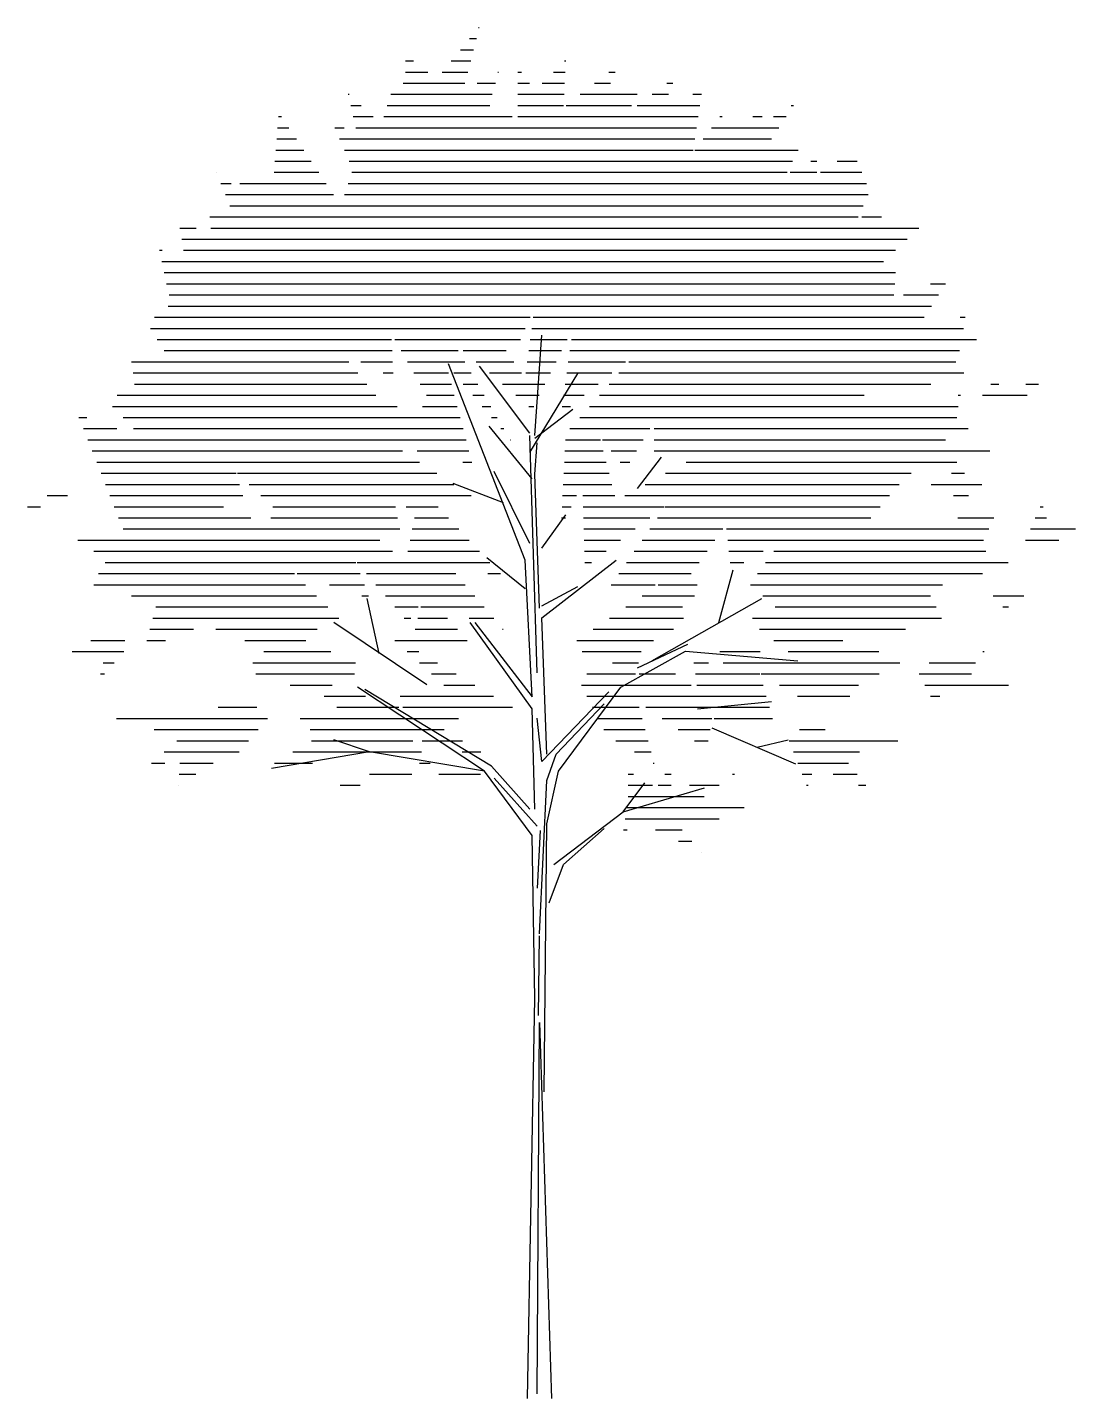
# Model space of a CAD drawing. Header units: millimetres. Extents: x 1184 to 28018, y -9790 to 13251.
# Drawn here: x 1645 to 6350, y -9790 to -3639 of the extents above; entities that cross this region are included whole.
import ezdxf

# ---------------------------------------------------------------- set-up
doc = ezdxf.new("R2010")
doc.units = ezdxf.units.MM
doc.layers.add('derevo', color=7, linetype='Continuous')

# ---------------------------------------------------------------- blocks, each defined once
blk = doc.blocks.new('*X3')
at = {"color": 0, "linetype": 'ByBlock'}
for p, q in [((7.465, 14.3), (7.472, 14.3)), ((7.384, 14.2), (7.446, 14.2)), ((7.302, 14.1), (7.42, 14.1)), ((6.81, 14), (6.88, 14)), ((7.22, 14), (7.395, 14)), ((8.238, 14), (8.248, 14)), ((6.788, 13.8), (7.343, 13.8)), ((6.81, 13.9), (7.01, 13.9)), ((7.138, 13.9), (7.369, 13.9)), ((7.453, 13.8), (7.618, 13.8)), ((7.64, 13.9), (7.646, 13.9)), ((7.819, 13.9), (7.852, 13.9)), ((7.819, 13.8), (7.922, 13.8)), ((8.038, 13.8), (8.238, 13.8)), ((8.138, 13.9), (8.243, 13.9)), ((8.506, 13.8), (8.651, 13.8)), ((8.634, 13.9), (8.693, 13.9)), ((9.156, 13.8), (9.211, 13.8)), ((6.296, 13.7), (6.305, 13.7)), ((6.677, 13.7), (7.589, 13.7)), ((7.819, 13.7), (8.233, 13.7)), ((8.379, 13.7), (8.888, 13.7)), ((9.023, 13.7), (9.17, 13.7)), ((9.389, 13.7), (9.468, 13.7)), ((6.318, 13.6), (6.413, 13.6)), ((6.646, 13.6), (7.567, 13.6)), ((7.819, 13.6), (8.228, 13.6)), ((8.251, 13.6), (8.838, 13.6)), ((8.889, 13.6), (9.453, 13.6)), ((10.272, 13.6), (10.294, 13.6)), ((5.668, 13.5), (5.697, 13.5)), ((6.341, 13.5), (6.52, 13.5)), ((6.616, 13.5), (7.767, 13.5)), ((7.819, 13.5), (9.438, 13.5)), ((9.632, 13.5), (9.652, 13.5)), ((9.929, 13.5), (10.013, 13.5)), ((10.112, 13.5), (10.228, 13.5)), ((5.653, 13.3), (5.83, 13.3)), ((5.661, 13.4), (5.763, 13.4)), ((6.175, 13.4), (6.259, 13.4)), ((6.218, 13.3), (9.407, 13.3)), ((6.363, 13.4), (9.422, 13.4)), ((9.483, 13.3), (10.095, 13.3)), ((9.557, 13.4), (10.161, 13.4)), ((5.645, 13.2), (5.896, 13.2)), ((6.261, 13.2), (9.392, 13.2)), ((9.408, 13.2), (10.335, 13.2)), ((5.637, 13.1), (5.963, 13.1)), ((6.304, 13.1), (10.285, 13.1)), ((10.448, 13.1), (10.504, 13.1)), ((10.685, 13.1), (10.865, 13.1)), ((5.113, 13), (5.114, 13)), ((5.63, 13), (6.03, 13)), ((6.329, 13), (10.235, 13)), ((10.263, 13), (10.504, 13)), ((10.535, 13), (10.907, 13)), ((5.153, 12.9), (5.243, 12.9)), ((5.193, 12.8), (6.163, 12.8)), ((5.322, 12.9), (6.096, 12.9)), ((6.263, 12.8), (10.964, 12.8)), ((6.296, 12.9), (10.948, 12.9)), ((5.233, 12.7), (10.918, 12.7)), ((5.053, 12.6), (10.873, 12.6)), ((10.908, 12.6), (11.084, 12.6)), ((4.784, 12.5), (4.931, 12.5)), ((5.062, 12.5), (11.419, 12.5)), ((4.801, 12.4), (11.314, 12.4)), ((4.6, 12.3), (4.626, 12.3)), ((4.621, 12.2), (11.102, 12.2)), ((4.817, 12.3), (11.208, 12.3)), ((4.643, 12.1), (11.21, 12.1)), ((4.665, 12), (11.202, 12)), ((11.522, 12), (11.658, 12)), ((4.687, 11.9), (11.195, 11.9)), ((11.282, 11.9), (11.595, 11.9)), ((4.556, 11.7), (7.928, 11.7)), ((4.68, 11.8), (11.531, 11.8)), ((7.956, 11.7), (11.467, 11.7)), ((11.79, 11.7), (11.835, 11.7)), ((4.519, 11.6), (7.885, 11.6)), ((7.943, 11.6), (8.311, 11.6)), ((8.312, 11.6), (11.82, 11.6)), ((4.581, 11.5), (6.684, 11.5)), ((6.715, 11.5), (7.842, 11.5)), ((7.93, 11.5), (8.261, 11.5)), ((8.299, 11.5), (11.937, 11.5)), ((4.644, 11.4), (6.689, 11.4)), ((6.772, 11.4), (7.283, 11.4)), ((7.328, 11.4), (7.714, 11.4)), ((7.917, 11.4), (8.211, 11.4)), ((8.285, 11.4), (11.782, 11.4)), ((4.351, 11.3), (6.301, 11.3)), ((4.364, 11.2), (6.382, 11.2)), ((6.408, 11.3), (6.694, 11.3)), ((6.608, 11.2), (6.7, 11.2)), ((6.828, 11.3), (7.342, 11.3)), ((6.885, 11.2), (7.196, 11.2)), ((7.244, 11.2), (7.4, 11.2)), ((7.445, 11.3), (7.782, 11.3)), ((7.563, 11.2), (7.851, 11.2)), ((7.89, 11.2), (8.111, 11.2)), ((7.903, 11.3), (8.161, 11.3)), ((8.257, 11.2), (8.661, 11.2)), ((8.271, 11.3), (8.784, 11.3)), ((8.726, 11.2), (11.823, 11.2)), ((8.815, 11.3), (11.751, 11.3)), ((4.378, 11.1), (6.463, 11.1)), ((6.942, 11.1), (7.222, 11.1)), ((7.328, 11.1), (7.459, 11.1)), ((7.681, 11.1), (8.061, 11.1)), ((8.243, 11.1), (8.538, 11.1)), ((8.638, 11.1), (11.525, 11.1)), ((12.065, 11.1), (12.137, 11.1)), ((12.378, 11.1), (12.492, 11.1)), ((4.221, 11), (6.544, 11)), ((6.998, 11), (7.248, 11)), ((7.413, 11), (7.517, 11)), ((7.799, 11), (8.011, 11)), ((8.229, 11), (8.415, 11)), ((8.55, 11), (10.926, 11)), ((11.77, 11), (11.793, 11)), ((11.99, 11), (12.392, 11)), ((4.18, 10.9), (6.735, 10.9)), ((6.961, 10.9), (7.274, 10.9)), ((7.497, 10.9), (7.576, 10.9)), ((7.917, 10.9), (7.961, 10.9)), ((8.216, 10.9), (8.292, 10.9)), ((8.462, 10.9), (11.771, 10.9)), ((3.878, 10.8), (3.948, 10.8)), ((4.274, 10.8), (7.301, 10.8)), ((7.581, 10.8), (7.634, 10.8)), ((8.374, 10.8), (11.76, 10.8)), ((3.918, 10.7), (4.219, 10.7)), ((3.957, 10.6), (7.353, 10.6)), ((4.368, 10.7), (7.327, 10.7)), ((7.666, 10.7), (7.693, 10.7)), ((7.75, 10.6), (7.752, 10.6)), ((8.246, 10.6), (8.559, 10.6)), ((8.285, 10.7), (9.004, 10.7)), ((8.579, 10.6), (8.944, 10.6)), ((9.043, 10.7), (11.86, 10.7)), ((9.043, 10.6), (11.658, 10.6)), ((3.997, 10.5), (6.782, 10.5)), ((6.914, 10.5), (7.379, 10.5)), ((8.241, 10.5), (8.585, 10.5)), ((8.657, 10.5), (8.884, 10.5)), ((9.043, 10.5), (12.057, 10.5)), ((4.037, 10.4), (6.936, 10.4)), ((7.325, 10.4), (7.405, 10.4)), ((8.236, 10.4), (8.611, 10.4)), ((8.736, 10.4), (8.824, 10.4)), ((9.328, 10.4), (11.759, 10.4)), ((4.076, 10.3), (5.289, 10.3)), ((5.3, 10.3), (7.09, 10.3)), ((8.23, 10.3), (8.637, 10.3)), ((9.145, 10.3), (11.349, 10.3)), ((11.711, 10.3), (11.827, 10.3)), ((3.592, 10.1), (3.776, 10.1)), ((4.116, 10.2), (5.319, 10.2)), ((4.155, 10.1), (5.35, 10.1)), ((5.406, 10.2), (7.245, 10.2)), ((5.512, 10.1), (6.702, 10.1)), ((6.702, 10.1), (7.399, 10.1)), ((8.22, 10.1), (8.346, 10.1)), ((8.225, 10.2), (8.396, 10.2)), ((8.4, 10.2), (8.663, 10.2)), ((8.402, 10.1), (8.689, 10.1)), ((8.778, 10.1), (11.156, 10.1)), ((8.962, 10.2), (11.241, 10.2)), ((11.529, 10.2), (11.984, 10.2)), ((11.729, 10.1), (11.865, 10.1)), ((3.415, 10), (3.533, 10)), ((4.195, 10), (5.176, 10)), ((5.618, 10), (6.721, 10)), ((6.815, 10), (7.102, 10)), ((8.215, 10), (8.296, 10)), ((8.405, 10), (9.132, 10)), ((9.141, 10), (11.071, 10)), ((12.508, 10), (12.534, 10)), ((4.234, 9.9), (5.421, 9.9)), ((5.602, 9.9), (6.739, 9.9)), ((6.89, 9.9), (7.195, 9.9)), ((8.21, 9.9), (8.246, 9.9)), ((8.408, 9.9), (9.002, 9.9)), ((9.072, 9.9), (10.986, 9.9)), ((11.767, 9.9), (12.093, 9.9)), ((12.464, 9.9), (12.564, 9.9)), ((4.274, 9.8), (6.758, 9.8)), ((6.87, 9.8), (7.288, 9.8)), ((8.411, 9.8), (8.871, 9.8)), ((9.002, 9.8), (9.658, 9.8)), ((9.692, 9.8), (12.046, 9.8)), ((12.421, 9.8), (12.826, 9.8)), ((3.869, 9.7), (6.579, 9.7)), ((4.011, 9.6), (6.693, 9.6)), ((6.83, 9.6), (7.475, 9.6)), ((6.85, 9.7), (7.382, 9.7)), ((8.414, 9.7), (8.74, 9.7)), ((8.416, 9.6), (8.61, 9.6)), ((8.863, 9.6), (9.517, 9.6)), ((8.933, 9.7), (9.587, 9.7)), ((9.703, 9.7), (11.999, 9.7)), ((9.713, 9.6), (10.021, 9.6)), ((10.116, 9.6), (12.019, 9.6)), ((12.377, 9.7), (12.676, 9.7)), ((4.113, 9.5), (6.365, 9.5)), ((6.375, 9.5), (6.808, 9.5)), ((6.81, 9.5), (7.568, 9.5)), ((8.419, 9.5), (8.479, 9.5)), ((8.794, 9.5), (9.446, 9.5)), ((9.724, 9.5), (9.847, 9.5)), ((10.043, 9.5), (12.219, 9.5)), ((4.052, 9.4), (5.812, 9.4)), ((5.836, 9.4), (6.403, 9.4)), ((6.459, 9.4), (7.261, 9.4)), ((7.549, 9.4), (7.662, 9.4)), ((8.725, 9.4), (9.375, 9.4)), ((9.971, 9.4), (11.99, 9.4)), ((4.011, 9.3), (5.912, 9.3)), ((6.127, 9.3), (6.441, 9.3)), ((6.544, 9.3), (7.346, 9.3)), ((8.655, 9.3), (9.051, 9.3)), ((9.079, 9.3), (9.429, 9.3)), ((9.908, 9.3), (11.63, 9.3)), ((4.349, 9.2), (6.012, 9.2)), ((6.417, 9.2), (6.478, 9.2)), ((6.629, 9.2), (7.432, 9.2)), ((8.933, 9.2), (9.404, 9.2)), ((10.018, 9.2), (11.523, 9.2)), ((12.086, 9.2), (12.361, 9.2)), ((4.54, 9), (6.212, 9)), ((4.567, 9.1), (6.112, 9.1)), ((6.713, 9.1), (6.924, 9.1)), ((6.798, 9), (6.857, 9)), ((6.921, 9), (7.188, 9)), ((6.946, 9.1), (7.517, 9.1)), ((7.38, 9), (7.602, 9)), ((8.641, 9), (9.304, 9)), ((8.787, 9.1), (9.296, 9.1)), ((9.924, 9), (11.623, 9)), ((10.128, 9.1), (11.573, 9.1)), ((12.171, 9.1), (12.222, 9.1)), ((4.514, 8.9), (4.906, 8.9)), ((5.107, 8.9), (6.017, 8.9)), ((6.896, 8.9), (7.275, 8.9)), ((7.679, 8.9), (7.687, 8.9)), ((8.495, 8.9), (9.216, 8.9)), ((9.987, 8.9), (11.299, 8.9)), ((3.985, 8.8), (4.29, 8.8)), ((4.488, 8.8), (4.656, 8.8)), ((5.367, 8.8), (5.915, 8.8)), ((6.714, 8.8), (7.362, 8.8)), ((8.349, 8.8), (9.035, 8.8)), ((10.116, 8.8), (10.736, 8.8)), ((3.818, 8.7), (4.281, 8.7)), ((5.539, 8.7), (6.138, 8.7)), ((6.824, 8.7), (6.93, 8.7)), ((8.395, 8.7), (8.925, 8.7)), ((9.631, 8.7), (9.993, 8.7)), ((10.244, 8.7), (11.058, 8.7)), ((11.994, 8.7), (12.006, 8.7)), ((4.072, 8.5), (4.107, 8.5)), ((4.094, 8.6), (4.194, 8.6)), ((5.439, 8.6), (6.361, 8.6)), ((5.465, 8.5), (6.353, 8.5)), ((6.934, 8.6), (7.097, 8.6)), ((7.044, 8.5), (7.265, 8.5)), ((8.439, 8.5), (8.875, 8.5)), ((8.667, 8.6), (8.9, 8.6)), ((8.907, 8.5), (9.233, 8.5)), ((9.398, 8.6), (9.53, 8.6)), ((9.412, 8.5), (9.991, 8.5)), ((9.661, 8.6), (11.249, 8.6)), ((10.004, 8.5), (11.063, 8.5)), ((11.422, 8.5), (11.89, 8.5)), ((11.511, 8.6), (11.928, 8.6)), ((5.773, 8.4), (6.15, 8.4)), ((7.153, 8.4), (7.433, 8.4)), ((8.389, 8.4), (9.373, 8.4)), ((9.425, 8.4), (10.02, 8.4)), ((10.166, 8.4), (10.877, 8.4)), ((11.472, 8.4), (12.224, 8.4)), ((6.08, 8.3), (6.45, 8.3)), ((6.763, 8.3), (7.601, 8.3)), ((8.439, 8.3), (10.049, 8.3)), ((10.328, 8.3), (10.8, 8.3)), ((11.522, 8.3), (11.607, 8.3)), ((5.129, 8.2), (5.474, 8.2)), ((6.192, 8.2), (6.75, 8.2)), ((6.785, 8.2), (7.769, 8.2)), ((8.489, 8.2), (8.907, 8.2)), ((8.968, 8.2), (10.077, 8.2)), ((4.216, 8.1), (5.572, 8.1)), ((4.553, 8), (5.486, 8)), ((5.865, 8.1), (7.286, 8.1)), ((5.953, 8), (7.156, 8)), ((8.539, 8.1), (8.934, 8.1)), ((8.59, 8), (8.961, 8)), ((9.113, 8.1), (9.559, 8.1)), ((9.258, 8), (9.544, 8)), ((9.58, 8.1), (10.106, 8.1)), ((10.348, 8), (10.578, 8)), ((4.756, 7.9), (5.4, 7.9)), ((5.965, 7.9), (6.876, 7.9)), ((6.96, 7.9), (7.32, 7.9)), ((8.699, 7.9), (8.988, 7.9)), ((9.403, 7.9), (9.528, 7.9)), ((10.253, 7.9), (11.229, 7.9)), ((4.643, 7.8), (5.241, 7.8)), ((5.241, 7.8), (5.315, 7.8)), ((5.798, 7.8), (6.953, 7.8)), ((7.319, 7.8), (7.485, 7.8)), ((8.866, 7.8), (9.015, 7.8)), ((10.292, 7.8), (10.887, 7.8)), ((4.53, 7.7), (4.65, 7.7)), ((4.785, 7.7), (5.083, 7.7)), ((5.632, 7.7), (5.976, 7.7)), ((6.936, 7.7), (7.031, 7.7)), ((9.032, 7.7), (9.042, 7.7)), ((10.332, 7.7), (10.786, 7.7)), ((4.777, 7.6), (4.926, 7.6)), ((6.485, 7.6), (6.867, 7.6)), ((7.109, 7.6), (7.482, 7.6)), ((8.808, 7.6), (8.856, 7.6)), ((9.138, 7.6), (9.194, 7.6)), ((9.745, 7.6), (9.764, 7.6)), ((10.371, 7.6), (10.459, 7.6)), ((10.648, 7.6), (10.864, 7.6)), ((4.768, 7.5), (4.769, 7.5)), ((6.223, 7.5), (6.403, 7.5)), ((8.808, 7.5), (9.027, 7.5)), ((8.808, 7.4), (9.491, 7.4)), ((9.078, 7.5), (9.194, 7.5)), ((9.36, 7.5), (9.627, 7.5)), ((10.41, 7.5), (10.426, 7.5)), ((10.878, 7.5), (10.943, 7.5)), ((8.795, 7.3), (9.851, 7.3)), ((8.782, 7.2), (9.626, 7.2)), ((8.768, 7.1), (8.801, 7.1)), ((9.054, 7.1), (9.292, 7.1)), ((9.261, 7), (9.381, 7)), ((9.469, 6.9), (9.471, 6.9))]:
    blk.add_line(p, q, dxfattribs=at)

msp = doc.modelspace()

# ---------------------------------------------------------------- linework, layer by layer
at = {"layer": 'derevo', "color": 0}
for p, q in [((3921.9, -5469.9), (3954.3, -5018.7)), ((3879, -6028.9), (3535.2, -5147.5)), ((3900.4, -5459.4), (3674.9, -5158.4)), ((3900.4, -5545.3), (4115.1, -5190.8)), ((3921.9, -5480.8), (4093.6, -5351.7)), ((3911, -5663.5), (3717.8, -5427)), ((3932.5, -6533.7), (3900.4, -5469.9)), ((3921.9, -5642), (3932.5, -5502.3)), ((4383.9, -5706.5), (4491.2, -5566.7)), ((3900.4, -5953.6), (3739.3, -5631.2)), ((3943.4, -6243.6), (3921.9, -5642)), ((3782.2, -5770.9), (3556.7, -5685)), ((3954.3, -5975), (4061.6, -5824.7)), ((3879, -6157.7), (3706.9, -6018)), ((3911, -6641.4), (3879, -6028.9)), ((3954.3, -6286.6), (4287.1, -6028.9)), ((4749.1, -6308), (4813.5, -6071.8)), ((3954.3, -6233), (4115.1, -6146.8)), ((3223.8, -6447.8), (3170, -6200.7)), ((4448.3, -6480.1), (4942.3, -6200.7)), ((3438.5, -6587.5), (3019.7, -6308)), ((3911, -6694.9), (3632, -6308)), ((3653.4, -6308), (3911, -6641.4)), ((3975.7, -6899), (3954.3, -6286.6)), ((4308.6, -6598.1), (4598.5, -6437.2)), ((4383.9, -6512.2), (4609.4, -6404.8)), ((4598.5, -6437.2), (5103.4, -6480.1)), ((3696.4, -6974.4), (3127.1, -6598.1)), ((3728.4, -6952.9), (3159.4, -6609)), ((3954.3, -6931.4), (4254.8, -6619.6)), ((4029.2, -6974.4), (4308.6, -6598.1)), ((3921.9, -7146.2), (3911, -6694.9)), ((4018.7, -6899), (4233.3, -6673.4)), ((4652.3, -6694.9), (4985.2, -6662.8)), ((3954.3, -6931.4), (3932.5, -6737.8)), ((4716.7, -6780.8), (5092.5, -6942)), ((3180.9, -6888.5), (2740.4, -6963.5)), ((3180.9, -6888.5), (3019.7, -6834.6)), ((3696.4, -6974.4), (3180.9, -6888.5)), ((4920.8, -6867), (5060.5, -6834.6)), ((3975.7, -7017.3), (4018.7, -6899)), ((3911, -7264.4), (3696.4, -6974.4)), ((3900.4, -7146.2), (3728.4, -6952.9)), ((3932.5, -7221.5), (3739.3, -7006.4)), ((3975.7, -7210.6), (4029.2, -6974.4)), ((3943.4, -7705.1), (3975.7, -7017.3)), ((4319.2, -7157), (4415.9, -7027.9)), ((4319.2, -7157), (4684.4, -7049.7)), ((4007.8, -7393.3), (4319.2, -7157)), ((3934.7, -7499.4), (3947.7, -7241.7)), ((3964.8, -8414), (3975.7, -7210.6)), ((4050.7, -7393.3), (4233.3, -7232)), ((3921.9, -7995.1), (3911, -7264.4)), ((3986.3, -7565.4), (4050.7, -7393.3)), ((3939, -8071.1), (3943.4, -7714.4)), ((3889.5, -9789.6), (3921.9, -7995.1)), ((3932.5, -9768.1), (3943.4, -8102.5)), ((3943.4, -8102.5), (3997.2, -9789.6))]:
    msp.add_line(p, q, dxfattribs=at)

# ---------------------------------------------------------------- block references
at = {"layer": 'derevo', "color": 0, "linetype": 'ByBlock', "xscale": 500, "yscale": 500, "zscale": 500}
msp.add_blockref('*X3', (-62.8, -10788.6), dxfattribs=at)

doc.saveas('drawing.dxf')
